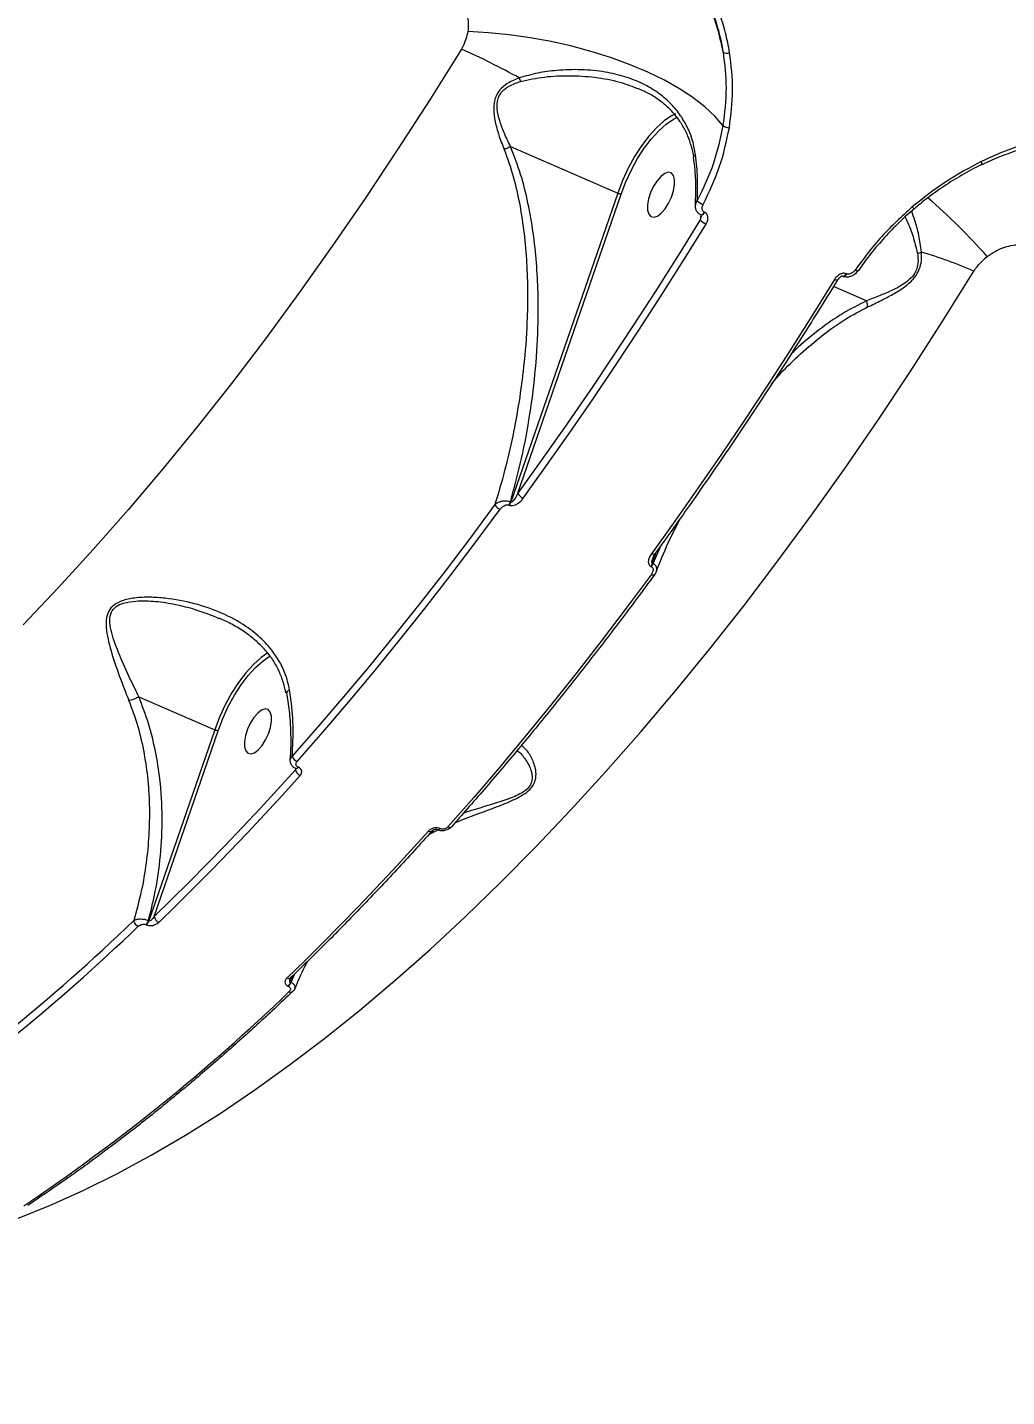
# Model space of a CAD drawing. Header units: millimetres. Extents: x -4781 to 5098, y -4410 to 4664.
# Drawn here: x -806.2 to -623.5, y -1371.6 to -1116.2 of the extents above; entities that cross this region are included whole.
import ezdxf

# ---------------------------------------------------------------- set-up
doc = ezdxf.new("R2010")
doc.units = ezdxf.units.MM
for name, color, linetype in [('DIKOM_ОБЪЕКТ', 7, 'Continuous'), ('DIKOM_РАЗМЕР_ЗОНА', 7, 'Continuous'), ('DIKOM_РАЗМЕР_ОБЪЕКТА', 7, 'Continuous')]:
    doc.layers.add(name, color=color, linetype=linetype)
doc.styles.add('style1', font='arial.ttf', dxfattribs={"width": 0.8})
doc.dimstyles.new('1-50', dxfattribs={"dimtxt": 300, "dimasz": 200, "dimexe": 100, "dimexo": 0, "dimgap": 100, "dimtad": 1, "dimtxsty": 'style1', "dimcen": 200, "dimclrd": 7, "dimclre": 7, "dimclrt": 7, "dimadec": 1, "dimazin": 2, "dimtfac": 1, "dimtmove": 0, "dimatfit": 2, "dimfxl": 0, "dimlwd": 25, "dimlwe": 18, "dimarcsym": 0})

# ---------------------------------------------------------------- blocks, each defined once
blk = doc.blocks.new('*D54')
at = {"layer": 'Defpoints', "color": 0, "transparency": 16777216}
for p in [(2534.93, 1098.4), (-3331.22, 763.4), (2534.93, -3200.56)]:
    blk.add_point(p, dxfattribs=at)
at = {"layer": 'DIKOM_РАЗМЕР_ОБЪЕКТА', "color": 7, "lineweight": 18, "transparency": 16777216}
for p, q in [((2534.93, 1098.4), (2534.93, -3300.56)), ((-3331.22, 763.4), (-3331.22, -3300.56))]:
    blk.add_line(p, q, dxfattribs=at)
at = {"layer": 'DIKOM_РАЗМЕР_ОБЪЕКТА', "color": 7, "lineweight": 25, "transparency": 16777216}
blk.add_line((-3131.22, -3200.56), (2334.93, -3200.56), dxfattribs=at)
at = {"layer": 'DIKOM_РАЗМЕР_ОБЪЕКТА', "color": 7, "transparency": 16777216}
for points in [[(-3131.22, -3167.23), (-3131.22, -3233.9), (-3331.22, -3200.56)], [(2334.93, -3167.23), (2334.93, -3233.9), (2534.93, -3200.56)]]:
    blk.add_solid(points, dxfattribs=at)
at = {"layer": 'DIKOM_РАЗМЕР_ОБЪЕКТА', "color": 7, "transparency": 16777216, "insert": (941.13, -2947.39), "char_height": 300, "attachment_point": 5, "style": 'style1'}
blk.add_mtext('5870', dxfattribs=at)
blk = doc.blocks.new('*D57')
at = {"layer": 'Defpoints', "color": 0, "transparency": 16777216}
for p in [(4034.06, 1180.11), (-4781.22, 856.14), (4034.06, -4310.06)]:
    blk.add_point(p, dxfattribs=at)
at = {"layer": 'DIKOM_РАЗМЕР_ЗОНА', "color": 7, "lineweight": 18, "transparency": 16777216}
for p, q in [((4034.06, 1180.11), (4034.06, -4410.06)), ((-4781.22, 856.14), (-4781.22, -4410.06))]:
    blk.add_line(p, q, dxfattribs=at)
at = {"layer": 'DIKOM_РАЗМЕР_ЗОНА', "color": 7, "lineweight": 25, "transparency": 16777216}
blk.add_line((-4581.22, -4310.06), (3834.06, -4310.06), dxfattribs=at)
at = {"layer": 'DIKOM_РАЗМЕР_ЗОНА', "color": 7, "transparency": 16777216}
for points in [[(-4581.22, -4276.72), (-4581.22, -4343.39), (-4781.22, -4310.06)], [(3834.06, -4276.72), (3834.06, -4343.39), (4034.06, -4310.06)]]:
    blk.add_solid(points, dxfattribs=at)
at = {"layer": 'DIKOM_РАЗМЕР_ЗОНА', "color": 7, "transparency": 16777216, "insert": (-1490.8, -4056.88), "char_height": 300, "attachment_point": 5, "style": 'style1'}
blk.add_mtext('8820', dxfattribs=at)

msp = doc.modelspace()

# ---------------------------------------------------------------- linework, layer by layer
at = {"layer": 'DIKOM_ОБЪЕКТ', "color": 7, "linetype": 'Continuous', "lineweight": 15}
for p, q in [((-716.039, -1138.387), (-696.027, -1147.053)), ((-696.027, -1147.053), (-715.967, -1204.736)), ((-714.682, -1203.068), (-695.382, -1147.237)), ((-680.495, -1151.128), (-680.629, -1152.029)), ((-680.447, -1151.149), (-680.519, -1151.117)), ((-680.447, -1151.149), (-680.408, -1151.16)), ((-679.79, -1150.677), (-679.862, -1150.646)), ((-653.308, -1162.146), (-653.38, -1162.114)), ((-651.19, -1161.563), (-651.195, -1161.57)), ((-649.606, -1167.158), (-655.768, -1164.489)), ((-653.965, -1162.617), (-654.036, -1162.586)), ((-716.357, -1205.255), (-716.257, -1205.299)), ((-715.967, -1204.736), (-716.067, -1204.693)), ((-687.901, -1212.703), (-689.456, -1216.217)), ((-689.557, -1216.174), (-688.775, -1213.91)), ((-689.847, -1216.736), (-689.746, -1216.779)), ((-689.456, -1216.217), (-689.557, -1216.174)), ((-785.406, -1241.04), (-771.244, -1247.174)), ((-771.244, -1247.174), (-783.521, -1282.842)), ((-782.525, -1282.006), (-770.599, -1247.357)), ((-755.626, -1254.186), (-755.653, -1254.174)), ((-756.148, -1254.38), (-756.192, -1254.678)), ((-756.103, -1254.411), (-756.13, -1254.4)), ((-731.264, -1266.705), (-730.554, -1266.328)), ((-730.554, -1266.328), (-729.523, -1265.887)), ((-729.666, -1265.861), (-729.693, -1265.849)), ((-729.189, -1265.636), (-729.216, -1265.624)), ((-784.058, -1283.557), (-783.973, -1283.593)), ((-783.521, -1282.842), (-783.606, -1282.805)), ((-757.563, -1295.031), (-757.478, -1295.068)), ((-757.111, -1294.28), (-756.701, -1293.089)), ((-757.026, -1294.317), (-757.111, -1294.28)), ((-756.274, -1292.674), (-757.026, -1294.317))]:
    msp.add_line(p, q, dxfattribs=at)
at = {"layer": 'DIKOM_ОБЪЕКТ', "color": 7, "linetype": 'Continuous', "lineweight": 15, "flags": 128}
for points in [[(-676.405, -1134.454), (-677.929, -1132.695), (-679.804, -1130.955), (-682.011, -1129.251), (-684.529, -1127.601), (-687.333, -1126.019), (-690.395, -1124.522), (-693.685, -1123.125), (-697.17, -1121.842), (-700.817, -1120.684), (-704.589, -1119.664), (-708.448, -1118.792), (-712.358, -1118.075), (-716.278, -1117.522), (-720.171, -1117.138), (-723.998, -1116.926)], [(-725.219, -1120.223), (-731.117, -1129.677), (-737.102, -1138.962), (-743.166, -1148.07), (-749.306, -1156.991), (-755.516, -1165.719), (-761.788, -1174.244), (-768.119, -1182.559), (-774.501, -1190.656), (-780.928, -1198.528), (-787.396, -1206.167), (-793.898, -1213.566), (-800.427, -1220.718), (-806.978, -1227.616)], [(-685.227, -1132.279), (-685.986, -1132.659), (-687.387, -1133.605), (-688.812, -1134.869), (-690.225, -1136.421), (-691.595, -1138.225), (-692.889, -1140.239), (-694.077, -1142.417), (-695.132, -1144.706), (-696.027, -1147.053)], [(-695.382, -1147.237), (-694.514, -1144.961), (-693.491, -1142.741), (-692.339, -1140.63), (-691.085, -1138.676), (-689.757, -1136.927), (-688.386, -1135.422), (-687.005, -1134.197), (-685.646, -1133.279), (-684.871, -1132.893)], [(-685.613, -1146.618), (-685.422, -1145.485), (-685.435, -1144.505), (-685.651, -1143.76), (-686.053, -1143.307), (-686.608, -1143.185), (-687.271, -1143.403), (-687.989, -1143.944), (-688.703, -1144.763), (-689.355, -1145.795), (-689.893, -1146.955), (-690.273, -1148.151), (-690.464, -1149.284), (-690.451, -1150.263), (-690.235, -1151.009), (-689.833, -1151.461), (-689.278, -1151.583), (-688.614, -1151.366), (-687.897, -1150.825), (-687.183, -1150.005), (-686.53, -1148.974), (-685.993, -1147.813), (-685.613, -1146.618)], [(-680.629, -1152.029), (-684.758, -1158.686), (-684.994, -1159.063)], [(-680.519, -1151.118), (-680.469, -1151.131), (-680.33, -1151.112), (-680.173, -1151.018), (-680.013, -1150.859), (-679.862, -1150.646)], [(-680.408, -1151.16), (-680.397, -1151.162), (-680.258, -1151.143), (-680.101, -1151.049), (-679.941, -1150.89), (-679.79, -1150.677)], [(-713.68, -1203.997), (-709.296, -1197.898), (-704.943, -1191.709), (-700.622, -1185.433), (-696.334, -1179.073), (-692.08, -1172.631), (-687.863, -1166.109), (-683.685, -1159.51), (-679.546, -1152.837)], [(-684.994, -1159.063), (-688.927, -1165.27), (-693.134, -1171.776), (-697.377, -1178.203), (-700.683, -1183.118)], [(-808.05, -1338.35), (-801.903, -1335.879), (-795.687, -1333.085), (-789.408, -1329.972), (-783.072, -1326.543), (-776.685, -1322.8), (-770.253, -1318.747), (-763.781, -1314.388), (-757.277, -1309.727), (-750.745, -1304.769), (-744.192, -1299.517), (-737.624, -1293.977), (-731.047, -1288.154), (-724.468, -1282.053), (-717.892, -1275.68), (-711.325, -1269.042), (-704.774, -1262.143), (-698.245, -1254.991), (-691.743, -1247.592), (-685.276, -1239.953), (-678.848, -1232.082), (-672.466, -1223.984), (-666.135, -1215.669), (-659.863, -1207.144), (-653.654, -1198.416), (-647.514, -1189.495), (-641.449, -1180.387), (-635.464, -1171.102), (-629.566, -1161.649)], [(-654.037, -1162.586), (-653.987, -1162.6), (-653.848, -1162.58), (-653.692, -1162.487), (-653.531, -1162.328), (-653.38, -1162.114)], [(-653.965, -1162.617), (-653.915, -1162.631), (-653.776, -1162.612), (-653.62, -1162.518), (-653.459, -1162.359), (-653.308, -1162.146)], [(-651.195, -1161.57), (-651.223, -1161.592), (-651.285, -1161.603), (-651.373, -1161.593), (-651.483, -1161.562), (-651.611, -1161.512), (-651.754, -1161.443)], [(-655.612, -1163.202), (-659.751, -1169.875), (-663.929, -1176.474), (-668.146, -1182.996), (-672.4, -1189.438), (-676.688, -1195.798), (-681.009, -1202.074), (-685.363, -1208.263), (-689.746, -1214.362)], [(-655.017, -1163.275), (-655.04, -1163.299), (-655.104, -1163.323), (-655.197, -1163.325), (-655.316, -1163.304), (-655.456, -1163.263), (-655.612, -1163.202)], [(-700.683, -1183.118), (-701.655, -1184.548), (-705.966, -1190.809), (-710.309, -1196.983), (-714.682, -1203.068)], [(-718.95, -1205.169), (-723.594, -1211.422), (-728.266, -1217.571), (-732.964, -1223.612), (-737.687, -1229.543), (-742.432, -1235.362), (-747.197, -1241.065), (-751.981, -1246.651), (-756.781, -1252.118)], [(-755.883, -1253.115), (-751.072, -1247.636), (-746.278, -1242.038), (-741.502, -1236.322), (-736.746, -1230.49), (-732.013, -1224.546), (-727.304, -1218.491), (-722.622, -1212.329), (-717.968, -1206.062)], [(-689.113, -1214.378), (-689.138, -1214.405), (-689.214, -1214.448), (-689.317, -1214.464), (-689.443, -1214.456), (-689.588, -1214.421), (-689.746, -1214.362)], [(-689.809, -1218.257), (-694.463, -1224.524), (-699.145, -1230.686), (-703.854, -1236.741), (-708.587, -1242.685), (-713.343, -1248.517), (-718.119, -1254.233), (-722.913, -1259.831), (-727.724, -1265.31)], [(-689.174, -1218.27), (-689.214, -1218.309), (-689.293, -1218.345), (-689.396, -1218.359), (-689.519, -1218.348), (-689.658, -1218.313), (-689.809, -1218.257)], [(-761.301, -1232.836), (-762.604, -1233.725), (-764.028, -1234.989), (-765.442, -1236.542), (-766.812, -1238.346), (-768.106, -1240.36), (-769.294, -1242.537), (-770.348, -1244.827), (-771.244, -1247.174)], [(-770.599, -1247.357), (-769.73, -1245.081), (-768.708, -1242.861), (-767.556, -1240.75), (-766.301, -1238.797), (-764.973, -1237.047), (-763.602, -1235.542), (-762.221, -1234.317), (-760.874, -1233.406)], [(-760.829, -1246.738), (-760.638, -1245.605), (-760.651, -1244.626), (-760.868, -1243.88), (-761.27, -1243.428), (-761.825, -1243.305), (-762.488, -1243.523), (-763.206, -1244.064), (-763.92, -1244.883), (-764.572, -1245.915), (-765.11, -1247.076), (-765.49, -1248.271), (-765.681, -1249.404), (-765.668, -1250.384), (-765.451, -1251.129), (-765.049, -1251.582), (-764.494, -1251.704), (-763.831, -1251.486), (-763.113, -1250.945), (-762.399, -1250.126), (-761.747, -1249.094), (-761.209, -1247.934), (-760.829, -1246.738)], [(-756.192, -1254.678), (-759.468, -1258.3), (-762.75, -1261.864), (-766.037, -1265.371), (-769.328, -1268.818), (-772.623, -1272.206), (-775.921, -1275.534), (-779.222, -1278.801), (-782.525, -1282.006)], [(-781.685, -1283.124), (-778.374, -1279.911), (-775.066, -1276.636), (-771.759, -1273.3), (-768.456, -1269.904), (-765.157, -1266.449), (-761.862, -1262.934), (-758.573, -1259.361), (-755.289, -1255.73)], [(-731.355, -1266.095), (-734.639, -1269.726), (-737.929, -1273.299), (-741.223, -1276.814), (-744.523, -1280.27), (-747.826, -1283.666), (-751.132, -1287.001), (-754.44, -1290.276), (-757.751, -1293.489)], [(-757.062, -1293.439), (-757.071, -1293.448), (-757.073, -1293.45)]]:
    msp.add_lwpolyline(points, dxfattribs=at)
at = {"layer": 'DIKOM_ОБЪЕКТ', "color": 7, "linetype": 'Continuous', "lineweight": 15}
for centre, radius, start, end in [((-774.784, -1233.832), 123.95, 60.84904, 66.4294), ((-675.647, -1119.549), 1.403, 239.04366, 290.92525), ((-703.759, -1121.69), 11.336, 200.0763, 203.66584), ((-675.257, -1133.048), 1.815, 230.74773, 271.85712), ((-628.942, -1141.664), 0.88, 357.42726, 32.61248), ((-695.111, -1145.053), 2.2, 245.38876, 262.92189), ((-679.304, -1146.772), 2.526, 221.87772, 251.90606), ((-725.458, -1247.051), 132.089, 41.86676, 48.6292), ((-678.582, -1150.414), 2.607, 218.26812, 248.30952), ((-639.933, -1148.811), 1.407, 216.37034, 237.11955), ((-640.491, -1155.463), 2.863, 277.55782, 293.50605), ((-661.551, -1234.301), 79.381, 66.23878, 73.75869), ((-712.983, -1202.241), 1.889, 205.96299, 248.37183), ((-717.236, -1204.271), 1.935, 207.65919, 247.77128), ((-718.109, -1203.996), 2.158, 324.30175, 341.15792), ((-718.034, -1204.026), 2.186, 324.40059, 341.03988), ((-691.606, -1215.473), 2.166, 324.33263, 341.12704), ((-691.499, -1215.52), 2.158, 324.30175, 341.15792), ((-770.327, -1245.173), 2.201, 245.39065, 262.91445), ((-755.271, -1251.66), 1.578, 196.85439, 247.18358), ((-756.057, -1253.936), 0.47, 261.31495, 329.50693), ((-756.028, -1253.95), 0.467, 260.37211, 329.56355), ((-754.71, -1254.32), 1.524, 193.56988, 247.68613), ((-731.041, -1265.618), 0.571, 236.63845, 308.11043), ((-729.619, -1265.386), 0.468, 260.35118, 329.49754), ((-729.595, -1265.394), 0.473, 261.8301, 329.25312), ((-727.41, -1264.827), 0.576, 236.94272, 307.64832), ((-781.139, -1281.839), 1.396, 186.86923, 246.98781), ((-1037.036, -1022.624), 361.287, 303.85921, 313.93732), ((-1036.779, -1023.088), 362.12, 303.85975, 313.93694), ((-784.951, -1282.552), 1.417, 189.54951, 246.52658), ((-785.462, -1282.201), 1.952, 315.98794, 341.95632), ((-785.368, -1282.242), 1.943, 315.92513, 342.00035), ((-757.443, -1292.942), 0.628, 240.58245, 306.09734), ((-758.967, -1293.675), 1.952, 315.98794, 341.95632), ((-758.876, -1293.715), 1.946, 315.95526, 342.00235), ((-1008.591, -1035.317), 362.076, 303.85907, 313.93749), ((-757.047, -1295.52), 0.611, 239.53314, 307.14196)]:
    msp.add_arc(centre, radius, start, end, dxfattribs=at)
for points, knots in [([(-675.146, -1120.859), (-675.383, -1119.616), (-675.858, -1117.131), (-676.992, -1113.533), (-678.444, -1110.036), (-680.219, -1106.658), (-681.676, -1104.556), (-682.405, -1103.504)], [0, 0, 0, 0, 0.1978469, 0.3955044, 0.5931747, 0.7965946, 1, 1, 1, 1]), ([(-676.368, -1120.752), (-676.713, -1119.132), (-677.407, -1115.873), (-679.1, -1111.396), (-681.155, -1107.254), (-682.835, -1104.821), (-683.679, -1103.598)], [0, 0, 0, 0, 0.2598633, 0.522849, 0.7602207, 1, 1, 1, 1]), ([(-683.494, -1103.77), (-682.15, -1105.804), (-680.115, -1108.887), (-678.222, -1113.486), (-677.074, -1117.068), (-676.601, -1119.535), (-676.368, -1120.752)], [0, 0, 0, 0, 0.3951722, 0.5986627, 0.8021592, 1, 1, 1, 1]), ([(-728.796, -1108.845), (-727.926, -1109.324), (-726.201, -1110.273), (-724.527, -1112.595), (-723.839, -1114.92), (-723.956, -1116.398), (-723.998, -1116.926)], [0, 0, 0, 0, 0.2885692, 0.5716293, 0.847037, 1, 1, 1, 1]), ([(-723.998, -1116.926), (-724.223, -1117.859), (-724.472, -1118.89), (-725.051, -1119.943), (-725.162, -1120.128), (-725.219, -1120.223)], [0, 0, 0, 0, 0.8218296, 0.9078598, 1, 1, 1, 1]), ([(-676.368, -1120.752), (-676.095, -1122.985), (-675.541, -1127.505), (-676.115, -1132.119), (-676.405, -1134.454)], [0, 0, 0, 0, 0.49416533, 1, 1, 1, 1]), ([(-675.198, -1134.862), (-674.904, -1132.532), (-674.308, -1127.817), (-674.864, -1123.196), (-675.146, -1120.859)], [0, 0, 0, 0, 0.4941776, 1, 1, 1, 1]), ([(-714.406, -1125.582), (-715.175, -1125.894), (-716.512, -1126.438), (-718.1, -1127.762), (-719.026, -1129.43), (-719.263, -1131.498), (-718.945, -1133.776), (-718.249, -1136.296), (-717.588, -1138.007), (-717.232, -1138.928)], [0, 0, 0, 0, 0.1507916, 0.2625512, 0.3758484, 0.5043732, 0.6581121, 0.8160009, 1, 1, 1, 1]), ([(-716.039, -1138.387), (-716.455, -1137.519), (-717.216, -1135.932), (-718.108, -1133.586), (-718.579, -1131.482), (-718.508, -1129.674), (-718.003, -1128.619), (-717.328, -1127.78), (-716.155, -1126.895), (-714.883, -1126.482), (-714.142, -1126.241)], [0, 0, 0, 0, 0.1920621, 0.3511598, 0.5094685, 0.6344412, 0.7186339, 0.742077, 0.8495926, 1, 1, 1, 1]), ([(-681.497, -1139.948), (-681.662, -1139.04), (-681.998, -1137.2), (-683.029, -1134.649), (-684.439, -1132.289), (-686.292, -1130.126), (-688.583, -1128.217), (-691.399, -1126.563), (-694.675, -1125.276), (-698.53, -1124.374), (-702.828, -1123.958), (-707.065, -1124.096), (-710.975, -1124.597), (-713.257, -1125.252), (-714.406, -1125.582)], [0, 0, 0, 0, 0.0668869, 0.1355786, 0.2055387, 0.2771135, 0.3560576, 0.4367297, 0.5280165, 0.6212595, 0.7279993, 0.8371, 0.9179816, 1, 1, 1, 1]), ([(-714.142, -1126.241), (-712.662, -1125.92), (-709.667, -1125.272), (-704.992, -1125.083), (-700.256, -1125.368), (-695.852, -1126.174), (-693.238, -1127.183), (-692.072, -1127.633)], [0, 0, 0, 0, 0.1963135, 0.3971614, 0.6090752, 0.8257072, 1, 1, 1, 1]), ([(-681.856, -1140.391), (-681.857, -1140.379), (-681.912, -1139.665), (-682.258, -1138.317), (-682.91, -1136.36), (-683.845, -1134.505), (-685.039, -1132.771), (-686.499, -1131.175), (-688.217, -1129.742), (-690.078, -1128.537), (-691.437, -1127.923), (-692.072, -1127.636)], [0, 0, 0, 0, 0.0019579, 0.1156792, 0.2320136, 0.3535501, 0.478314, 0.6070047, 0.7411422, 0.8790112, 1, 1, 1, 1]), ([(-676.405, -1134.454), (-676.902, -1136.825), (-677.907, -1141.627), (-680.083, -1146.162), (-681.185, -1148.458)], [0, 0, 0, 0, 0.4937306, 1, 1, 1, 1]), ([(-680.089, -1149.173), (-678.988, -1146.886), (-676.759, -1142.254), (-675.722, -1137.346), (-675.198, -1134.862)], [0, 0, 0, 0, 0.4938009, 1, 1, 1, 1]), ([(-608.207, -1135.638), (-609.547, -1135.771), (-612.229, -1136.038), (-616.249, -1136.844), (-620.271, -1137.954), (-624.278, -1139.374), (-626.893, -1140.584), (-628.201, -1141.19)], [0, 0, 0, 0, 0.1976801, 0.3953844, 0.5930891, 0.7965467, 1, 1, 1, 1]), ([(-608.637, -1136.4), (-608.811, -1136.409), (-610.243, -1136.486), (-612.957, -1136.908), (-616.756, -1137.677), (-620.545, -1138.747), (-624.273, -1140.109), (-626.774, -1141.133), (-627.992, -1141.768), (-628.024, -1141.784)], [0, 0, 0, 0, 0.0267009, 0.2187439, 0.41205, 0.6061856, 0.8006319, 0.9946998, 1, 1, 1, 1]), ([(-717.232, -1138.928), (-716.635, -1140.599), (-715.432, -1143.959), (-714.269, -1149.248), (-713.456, -1154.62), (-712.837, -1161.904), (-712.804, -1170.22), (-713.461, -1178.871), (-714.404, -1185.968), (-715.59, -1192.43), (-717.068, -1198.851), (-718.323, -1203.063), (-718.95, -1205.169)], [0, 0, 0, 0, 0.0803009, 0.1615705, 0.2421434, 0.3227374, 0.4866049, 0.6103987, 0.7072074, 0.8040245, 0.9020159, 1, 1, 1, 1]), ([(-716.047, -1138.387), (-716.234, -1138.484), (-716.574, -1138.662), (-716.992, -1138.837), (-717.195, -1138.914), (-717.232, -1138.928)], [0, 0, 0, 0, 0.4994302, 0.9073421, 1, 1, 1, 1]), ([(-716.067, -1204.693), (-715.338, -1201.996), (-713.88, -1196.604), (-712.336, -1188.264), (-711.276, -1179.776), (-710.744, -1170.334), (-710.955, -1161.862), (-711.751, -1154.451), (-712.721, -1148.941), (-714.058, -1143.525), (-715.382, -1140.105), (-716.047, -1138.387)], [0, 0, 0, 0, 0.1245771, 0.2491576, 0.3764196, 0.5036657, 0.6677197, 0.7510897, 0.8344293, 0.9167865, 1, 1, 1, 1]), ([(-716.047, -1138.387), (-716.046, -1138.386), (-716.044, -1138.385), (-716.042, -1138.386), (-716.04, -1138.386), (-716.039, -1138.387)], [0, 0, 0, 0, 0.2954886, 0.6838149, 1, 1, 1, 1]), ([(-681.551, -1149.294), (-681.504, -1148.277), (-681.404, -1146.137), (-681.525, -1143.151), (-681.779, -1141.183), (-681.882, -1140.386)], [0, 0, 0, 0, 0.3499355, 0.736577, 1, 1, 1, 1]), ([(-681.828, -1140.388), (-681.838, -1140.365), (-681.879, -1140.273), (-681.749, -1140.125), (-681.587, -1140.002), (-681.511, -1139.956), (-681.497, -1139.948)], [0, 0, 0, 0, 0.1742277, 0.6881685, 0.9427328, 1, 1, 1, 1]), ([(-681.185, -1148.458), (-681.138, -1147.068), (-681.044, -1144.273), (-681.345, -1141.395), (-681.497, -1139.948)], [0, 0, 0, 0, 0.4973252, 1, 1, 1, 1]), ([(-628.201, -1141.19), (-630.448, -1142.38), (-634.996, -1144.787), (-639.027, -1148.013), (-641.065, -1149.645)], [0, 0, 0, 0, 0.4941733, 1, 1, 1, 1]), ([(-628.044, -1141.74), (-628.573, -1141.99), (-630.29, -1142.801), (-633.089, -1144.43), (-636.403, -1146.614), (-638.936, -1148.49), (-640.304, -1149.686), (-640.678, -1150.014)], [0, 0, 0, 0, 0.116406, 0.3781788, 0.6399513, 0.9014795, 1, 1, 1, 1]), ([(-680.51, -1151.099), (-680.672, -1151.019), (-681.014, -1150.851), (-681.35, -1150.376), (-681.542, -1149.843), (-681.53, -1149.478), (-681.524, -1149.304)], [0, 0, 0, 0, 0.2390814, 0.503625, 0.7634426, 1, 1, 1, 1]), ([(-681.185, -1148.458), (-681.314, -1148.641), (-681.506, -1148.914), (-681.504, -1149.201), (-681.503, -1149.296)], [0, 0, 0, 0, 0.6701802, 1, 1, 1, 1]), ([(-679.862, -1150.646), (-679.912, -1150.619), (-680.041, -1150.55), (-680.197, -1150.352), (-680.297, -1150.029), (-680.279, -1149.61), (-680.152, -1149.319), (-680.089, -1149.173)], [0, 0, 0, 0, 0.1034546, 0.262468, 0.461173, 0.7282422, 1, 1, 1, 1]), ([(-680.475, -1151.377), (-680.485, -1151.458), (-680.514, -1151.682), (-680.584, -1151.894), (-680.629, -1152.029)], [0, 0, 0, 0, 0.3654911, 1, 1, 1, 1]), ([(-680.472, -1151.377), (-680.464, -1151.325), (-680.447, -1151.217), (-680.475, -1151.127), (-680.474, -1151.13), (-680.473, -1151.131)], [0, 0, 0, 0, 0.3611332, 0.7492189, 1, 1, 1, 1]), ([(-680.448, -1151.149), (-680.448, -1151.149), (-680.448, -1151.149), (-680.456, -1151.147), (-680.457, -1151.147)], [0, 0, 0, 0, 0.7857325, 1, 1, 1, 1]), ([(-679.546, -1152.837), (-679.453, -1152.662), (-679.253, -1152.283), (-679.163, -1151.701), (-679.256, -1151.213), (-679.467, -1150.864), (-679.682, -1150.739), (-679.79, -1150.677)], [0, 0, 0, 0, 0.2267406, 0.4919429, 0.6959157, 0.8477287, 1, 1, 1, 1]), ([(-641.065, -1149.645), (-643.033, -1151.436), (-647.018, -1155.064), (-650.162, -1159.299), (-651.754, -1161.443)], [0, 0, 0, 0, 0.4937561, 1, 1, 1, 1]), ([(-640.682, -1150.009), (-640.903, -1150.189), (-642.139, -1151.194), (-644.229, -1153.211), (-646.919, -1156.054), (-649.25, -1158.85), (-650.579, -1160.74), (-651.167, -1161.577)], [0, 0, 0, 0, 0.0537472, 0.3013122, 0.5503576, 0.8008133, 1, 1, 1, 1]), ([(-642.413, -1151.553), (-642.24, -1151.896), (-641.733, -1152.901), (-640.876, -1155.126), (-640.37, -1157.236), (-640.115, -1158.3)], [0, 0, 0, 0, 0.2039811, 0.598314, 1, 1, 1, 1]), ([(-639.349, -1158.088), (-639.497, -1156.988), (-639.792, -1154.788), (-640.531, -1152.23), (-640.989, -1150.995), (-641.198, -1150.433)], [0, 0, 0, 0, 0.3525283, 0.7056858, 1, 1, 1, 1]), ([(-627.092, -1158.894), (-626.609, -1158.557), (-625.256, -1157.614), (-622.633, -1156.723), (-619.438, -1156.51), (-617.522, -1157.137), (-616.554, -1157.454)], [0, 0, 0, 0, 0.1529623, 0.4283764, 0.7114288, 1, 1, 1, 1]), ([(-640.115, -1158.3), (-640.037, -1158.897), (-639.905, -1159.919), (-640.258, -1161.454), (-640.837, -1162.378), (-641.631, -1163.268), (-642.924, -1164.248), (-644.912, -1165.285), (-647.218, -1166.247), (-648.762, -1166.836), (-649.606, -1167.158)], [0, 0, 0, 0, 0.1504008, 0.2579102, 0.3420888, 0.3655521, 0.4905009, 0.648809, 0.8079316, 1, 1, 1, 1]), ([(-649.398, -1168.306), (-648.553, -1167.905), (-646.998, -1167.168), (-644.665, -1165.961), (-642.616, -1164.712), (-640.911, -1163.26), (-639.83, -1161.659), (-639.306, -1159.874), (-639.334, -1158.739), (-639.349, -1158.088)], [0, 0, 0, 0, 0.1840005, 0.3384197, 0.4956208, 0.624181, 0.7374711, 0.8492209, 1, 1, 1, 1]), ([(-629.566, -1161.649), (-629.536, -1161.6), (-629.207, -1161.071), (-628.464, -1160.076), (-627.555, -1159.293), (-627.092, -1158.894)], [0, 0, 0, 0, 0.04681964, 0.51425188, 1, 1, 1, 1]), ([(-653.38, -1162.114), (-653.503, -1162.077), (-653.748, -1162.003), (-654.207, -1162.06), (-654.734, -1162.281), (-655.245, -1162.681), (-655.496, -1163.037), (-655.612, -1163.202)], [0, 0, 0, 0, 0.1522639, 0.3040513, 0.5080613, 0.7732751, 1, 1, 1, 1]), ([(-651.206, -1161.562), (-651.254, -1161.637), (-651.472, -1161.972), (-652.001, -1162.405), (-652.736, -1162.726), (-653.412, -1162.8), (-653.791, -1162.666), (-653.959, -1162.606)], [0, 0, 0, 0, 0.0844701, 0.379023, 0.6202922, 0.8315937, 1, 1, 1, 1]), ([(-651.754, -1161.443), (-651.858, -1161.573), (-652.065, -1161.829), (-652.459, -1162.085), (-652.829, -1162.205), (-653.111, -1162.213), (-653.252, -1162.165), (-653.308, -1162.146)], [0, 0, 0, 0, 0.2716721, 0.538792, 0.7375993, 0.8966426, 1, 1, 1, 1]), ([(-655.017, -1163.275), (-656.035, -1164.925), (-658.985, -1169.708), (-663.929, -1177.515), (-669.87, -1186.641), (-675.884, -1195.606), (-681.857, -1204.249), (-686.28, -1210.471), (-688.672, -1213.769), (-689.113, -1214.378)], [0, 0, 0, 0, 0.0925196, 0.2683148, 0.4441206, 0.6199274, 0.7957368, 0.9623063, 1, 1, 1, 1]), ([(-654.037, -1162.586), (-654.037, -1162.586), (-654.033, -1162.588), (-654.039, -1162.585), (-654.067, -1162.581), (-654.128, -1162.585), (-654.216, -1162.602), (-654.351, -1162.65), (-654.553, -1162.764), (-654.806, -1162.972), (-654.939, -1163.169), (-655.012, -1163.278)], [0, 0, 0, 0, 0.0068632, 0.0673425, 0.1223954, 0.1751109, 0.2325109, 0.3277643, 0.4725635, 0.7080493, 1, 1, 1, 1]), ([(-649.6, -1167.163), (-651.109, -1167.923), (-654.146, -1169.452), (-658.359, -1172.447), (-661.553, -1175.021), (-663.254, -1176.681), (-663.71, -1177.126)], [0, 0, 0, 0, 0.2964806, 0.5965611, 0.8918552, 1, 1, 1, 1]), ([(-649.606, -1167.158), (-649.605, -1167.158), (-649.603, -1167.159), (-649.601, -1167.161), (-649.6, -1167.162), (-649.6, -1167.163)], [0, 0, 0, 0, 0.4098289, 0.7537342, 1, 1, 1, 1]), ([(-649.398, -1168.306), (-649.397, -1168.276), (-649.392, -1168.115), (-649.425, -1167.744), (-649.538, -1167.37), (-649.6, -1167.163)], [0, 0, 0, 0, 0.0924292, 0.4977335, 1, 1, 1, 1]), ([(-667.361, -1182.743), (-666.796, -1182.066), (-665.097, -1180.03), (-661.918, -1177.031), (-657.912, -1173.591), (-653.755, -1170.592), (-650.794, -1169.038), (-649.398, -1168.306)], [0, 0, 0, 0, 0.1113092, 0.3350124, 0.5586392, 0.7919003, 1, 1, 1, 1]), ([(-714.682, -1203.068), (-714.847, -1203.395), (-715.085, -1203.865), (-715.457, -1204.384), (-715.678, -1204.624), (-715.832, -1204.729), (-715.917, -1204.748), (-715.95, -1204.743), (-715.964, -1204.737), (-715.967, -1204.736)], [0, 0, 0, 0, 0.502943, 0.7219676, 0.8721999, 0.9515429, 0.9758528, 0.9962769, 1, 1, 1, 1]), ([(-716.067, -1204.693), (-716.176, -1204.656), (-716.412, -1204.575), (-716.868, -1204.515), (-717.416, -1204.53), (-718.078, -1204.671), (-718.603, -1204.903), (-718.869, -1205.107), (-718.95, -1205.169)], [0, 0, 0, 0, 0.113281, 0.2470804, 0.4203782, 0.6073668, 0.8801026, 1, 1, 1, 1]), ([(-717.968, -1206.062), (-717.791, -1205.856), (-717.537, -1205.56), (-717.081, -1205.301), (-716.781, -1205.208), (-716.533, -1205.197), (-716.412, -1205.237), (-716.357, -1205.255)], [0, 0, 0, 0, 0.4371534, 0.6288563, 0.7908838, 0.9060916, 1, 1, 1, 1]), ([(-716.257, -1205.299), (-716.17, -1205.327), (-715.978, -1205.389), (-715.583, -1205.368), (-715.092, -1205.215), (-714.419, -1204.821), (-713.957, -1204.37), (-713.71, -1204.038), (-713.68, -1203.997)], [0, 0, 0, 0, 0.0927804, 0.2061637, 0.3692659, 0.5723443, 0.9470582, 1, 1, 1, 1]), ([(-684.395, -1207.778), (-684.835, -1208.631), (-686.179, -1211.237), (-687.652, -1214.498), (-688.591, -1216.945), (-688.816, -1217.531)], [0, 0, 0, 0, 0.27001276, 0.82538411, 1, 1, 1, 1]), ([(-689.746, -1214.362), (-689.903, -1214.612), (-690.206, -1215.09), (-690.366, -1215.77), (-690.3, -1216.26), (-690.126, -1216.572), (-689.94, -1216.681), (-689.847, -1216.736)], [0, 0, 0, 0, 0.3089244, 0.5923394, 0.7696795, 0.8844675, 1, 1, 1, 1]), ([(-689.557, -1216.174), (-689.57, -1216.166), (-689.599, -1216.148), (-689.633, -1216.084), (-689.664, -1215.913), (-689.616, -1215.504), (-689.469, -1215.158), (-689.371, -1214.926)], [0, 0, 0, 0, 0.03766721, 0.08399597, 0.16826501, 0.44112683, 1, 1, 1, 1]), ([(-689.094, -1214.386), (-689.142, -1214.441), (-689.314, -1214.638), (-689.384, -1214.845), (-689.433, -1214.994)], [0, 0, 0, 0, 0.2764015, 1, 1, 1, 1]), ([(-689.174, -1218.27), (-690.263, -1219.746), (-693.421, -1224.026), (-698.688, -1230.97), (-704.987, -1239.033), (-711.33, -1246.895), (-717.711, -1254.552), (-722.96, -1260.654), (-726.082, -1264.181), (-727.058, -1265.283)], [0, 0, 0, 0, 0.0879751, 0.25515, 0.422336, 0.5895253, 0.7567213, 0.9239242, 1, 1, 1, 1]), ([(-689.746, -1216.779), (-689.686, -1216.815), (-689.566, -1216.885), (-689.455, -1217.082), (-689.416, -1217.387), (-689.52, -1217.808), (-689.709, -1218.102), (-689.809, -1218.257)], [0, 0, 0, 0, 0.1190811, 0.2373899, 0.4122852, 0.6909437, 1, 1, 1, 1]), ([(-688.78, -1217.543), (-688.738, -1217.376), (-688.666, -1217.084), (-688.841, -1216.699), (-689.099, -1216.414), (-689.335, -1216.284), (-689.456, -1216.217)], [0, 0, 0, 0, 0.348341, 0.6068192, 0.7979396, 1, 1, 1, 1]), ([(-688.782, -1217.564), (-688.873, -1217.791), (-688.975, -1218.043), (-689.164, -1218.245), (-689.183, -1218.265)], [0, 0, 0, 0, 0.8999835, 1, 1, 1, 1]), ([(-757.281, -1239.769), (-757.411, -1239.141), (-757.727, -1237.621), (-758.631, -1235.342), (-760.166, -1232.737), (-762.404, -1230.174), (-765.696, -1227.556), (-769.923, -1225.284), (-775.028, -1223.536), (-779.589, -1222.681), (-783.352, -1222.418), (-786.089, -1222.531), (-788.398, -1222.989), (-790.116, -1223.845), (-791.175, -1225.094), (-791.584, -1226.772), (-791.482, -1228.706), (-790.909, -1231.563), (-789.711, -1235.334), (-788.336, -1239.035), (-787.464, -1241.219), (-787.241, -1241.778)], [0, 0, 0, 0, 0.0311464, 0.0753858, 0.1207375, 0.1821157, 0.2453898, 0.3302621, 0.4176116, 0.5065791, 0.5523828, 0.5981023, 0.6384008, 0.6670948, 0.6962073, 0.7286727, 0.7668141, 0.8059877, 0.8877691, 0.9712527, 1, 1, 1, 1]), ([(-785.406, -1241.04), (-785.665, -1240.506), (-786.663, -1238.443), (-788.324, -1234.935), (-789.778, -1231.363), (-790.633, -1228.646), (-790.902, -1226.843), (-790.676, -1225.342), (-790.072, -1224.548), (-789.319, -1223.96), (-788.072, -1223.412), (-785.537, -1223.079), (-782.254, -1223.159), (-778.558, -1223.754), (-774.559, -1224.752), (-771.93, -1225.808), (-770.444, -1226.404)], [0, 0, 0, 0, 0.0446834, 0.172274, 0.2997604, 0.3578411, 0.4156325, 0.4620723, 0.496082, 0.5027915, 0.5435044, 0.6028175, 0.6947894, 0.7873776, 0.879834, 1, 1, 1, 1]), ([(-757.965, -1240.321), (-757.997, -1240.114), (-758.144, -1239.164), (-758.67, -1237.547), (-759.553, -1235.501), (-760.723, -1233.595), (-762.145, -1231.886), (-763.878, -1230.275), (-765.9, -1228.755), (-768.119, -1227.404), (-769.699, -1226.691), (-770.436, -1226.359)], [0, 0, 0, 0, 0.0312206, 0.143179, 0.2584692, 0.3754352, 0.4915617, 0.6067262, 0.7401372, 0.8788588, 1, 1, 1, 1]), ([(-785.409, -1241.04), (-785.599, -1241.138), (-785.98, -1241.333), (-786.564, -1241.567), (-786.982, -1241.708), (-787.18, -1241.762), (-787.241, -1241.778)], [0, 0, 0, 0, 0.3252821, 0.6505295, 0.8925781, 1, 1, 1, 1]), ([(-785.409, -1241.04), (-785.409, -1241.04), (-785.408, -1241.04), (-785.407, -1241.041), (-785.406, -1241.041), (-785.406, -1241.04)], [0, 0, 0, 0, 0.2888142, 0.6972591, 1, 1, 1, 1]), ([(-783.606, -1282.805), (-783.179, -1281.11), (-782.173, -1277.122), (-781.26, -1270.653), (-780.931, -1263.505), (-781.314, -1257), (-782.239, -1251.171), (-783.498, -1246.005), (-784.772, -1242.695), (-785.409, -1241.04)], [0, 0, 0, 0, 0.1234096, 0.2903377, 0.4577827, 0.6246171, 0.7465476, 0.8732938, 1, 1, 1, 1]), ([(-757.167, -1252.759), (-757.154, -1252.644), (-757.008, -1251.417), (-756.969, -1248.981), (-757.089, -1245.474), (-757.377, -1242.559), (-757.708, -1240.821), (-757.811, -1240.279)], [0, 0, 0, 0, 0.0291566, 0.3103042, 0.5916613, 0.8726583, 1, 1, 1, 1]), ([(-757.281, -1239.769), (-757.3, -1239.779), (-757.453, -1239.858), (-757.677, -1240.015), (-757.815, -1240.187), (-757.769, -1240.264), (-757.758, -1240.281)], [0, 0, 0, 0, 0.0559853, 0.4517219, 0.8775725, 1, 1, 1, 1]), ([(-756.781, -1252.118), (-756.68, -1250.236), (-756.482, -1246.545), (-756.872, -1242.36), (-757.225, -1240.125), (-757.281, -1239.769)], [0, 0, 0, 0, 0.4665235, 0.9150065, 1, 1, 1, 1]), ([(-787.241, -1241.778), (-786.66, -1243.371), (-785.492, -1246.575), (-784.371, -1251.572), (-783.661, -1256.634), (-783.376, -1261.711), (-783.482, -1266.881), (-783.99, -1272.079), (-784.89, -1277.43), (-785.849, -1280.952), (-786.349, -1282.787)], [0, 0, 0, 0, 0.1236895, 0.2489012, 0.3689523, 0.4907427, 0.6125465, 0.7380536, 0.863572, 1, 1, 1, 1]), ([(-726.416, -1264.556), (-726.024, -1264.386), (-723.82, -1263.43), (-720.345, -1262.233), (-716.801, -1260.876), (-714.744, -1259.933), (-713.298, -1259.096), (-712.146, -1258.087), (-711.377, -1256.806), (-711.254, -1255.79), (-711.346, -1254.327), (-711.907, -1252.723), (-712.907, -1251.004), (-713.689, -1250.359), (-714.022, -1250.084)], [0, 0, 0, 0, 0.0404802, 0.2272935, 0.3263743, 0.3765802, 0.4283715, 0.4782959, 0.5281699, 0.6059324, 0.6267035, 0.7605228, 0.8978325, 1, 1, 1, 1]), ([(-714.83, -1251.054), (-714.724, -1251.131), (-714.092, -1251.586), (-713.038, -1252.951), (-712.262, -1254.464), (-711.97, -1255.854), (-711.955, -1256.783), (-712.584, -1257.964), (-713.621, -1258.831), (-714.896, -1259.502), (-715.887, -1259.9), (-717.445, -1260.473), (-720.363, -1261.368), (-723.077, -1262.199), (-724.8, -1262.726)], [0, 0, 0, 0, 0.0324916, 0.1924497, 0.3518045, 0.3756227, 0.4627556, 0.5166692, 0.570367, 0.6218413, 0.6736499, 0.6846529, 0.7998394, 1, 1, 1, 1]), ([(-756.123, -1254.39), (-756.164, -1254.376), (-756.413, -1254.291), (-756.78, -1253.979), (-757.097, -1253.445), (-757.209, -1252.999), (-757.152, -1252.779), (-757.148, -1252.763)], [0, 0, 0, 0, 0.0613575, 0.3718826, 0.6660192, 0.9756482, 1, 1, 1, 1]), ([(-756.781, -1252.118), (-756.886, -1252.22), (-757.09, -1252.42), (-757.123, -1252.651), (-757.139, -1252.764)], [0, 0, 0, 0, 0.513726, 1, 1, 1, 1]), ([(-755.653, -1254.174), (-755.736, -1254.129), (-755.903, -1254.037), (-756.05, -1253.826), (-756.1, -1253.583), (-756.047, -1253.332), (-755.935, -1253.184), (-755.883, -1253.115)], [0, 0, 0, 0, 0.1951467, 0.390066, 0.5932312, 0.8111975, 1, 1, 1, 1]), ([(-755.289, -1255.73), (-755.213, -1255.63), (-755.05, -1255.415), (-754.97, -1255.053), (-755.041, -1254.699), (-755.256, -1254.389), (-755.502, -1254.254), (-755.626, -1254.186)], [0, 0, 0, 0, 0.1890422, 0.4044577, 0.6067739, 0.8033539, 1, 1, 1, 1]), ([(-756.093, -1254.393), (-756.098, -1254.423), (-756.114, -1254.521), (-756.16, -1254.613), (-756.192, -1254.678)], [0, 0, 0, 0, 0.2985872, 1, 1, 1, 1]), ([(-756.041, -1254.447), (-756.041, -1254.447), (-756.037, -1254.457), (-756.049, -1254.435), (-756.094, -1254.417), (-756.107, -1254.412)], [0, 0, 0, 0, 0.02451, 0.7136758, 1, 1, 1, 1]), ([(-730.688, -1266.068), (-731.819, -1267.323), (-735.101, -1270.963), (-740.551, -1276.821), (-747.04, -1283.556), (-752.55, -1289.076), (-755.896, -1292.312), (-757.073, -1293.45)], [0, 0, 0, 0, 0.1293219, 0.3750977, 0.620886, 0.8666866, 1, 1, 1, 1]), ([(-729.216, -1265.624), (-729.28, -1265.599), (-729.49, -1265.519), (-729.919, -1265.467), (-730.467, -1265.545), (-730.988, -1265.757), (-731.233, -1265.982), (-731.355, -1266.095)], [0, 0, 0, 0, 0.0931499, 0.3039243, 0.5302212, 0.7651699, 1, 1, 1, 1]), ([(-729.698, -1265.849), (-729.713, -1265.842), (-729.751, -1265.824), (-729.873, -1265.8), (-730.034, -1265.794), (-730.22, -1265.818), (-730.416, -1265.879), (-730.583, -1265.969), (-730.669, -1266.045), (-730.686, -1266.066), (-730.687, -1266.067)], [0, 0, 0, 0, 0.0766889, 0.1979562, 0.3158198, 0.455733, 0.6140237, 0.7951415, 0.9893864, 1, 1, 1, 1]), ([(-730.554, -1266.328), (-730.538, -1266.292), (-730.488, -1266.179), (-730.472, -1266.02), (-730.461, -1265.912)], [0, 0, 0, 0, 0.3170393, 1, 1, 1, 1]), ([(-727.071, -1265.274), (-727.107, -1265.321), (-727.283, -1265.55), (-727.779, -1265.846), (-728.51, -1266.052), (-729.19, -1266.049), (-729.531, -1265.891), (-729.651, -1265.836)], [0, 0, 0, 0, 0.064706, 0.3164563, 0.5984313, 0.8583813, 1, 1, 1, 1]), ([(-727.724, -1265.31), (-727.807, -1265.387), (-727.974, -1265.542), (-728.33, -1265.688), (-728.706, -1265.742), (-729.001, -1265.707), (-729.145, -1265.652), (-729.189, -1265.636)], [0, 0, 0, 0, 0.2336177, 0.4673078, 0.6955601, 0.9087469, 1, 1, 1, 1]), ([(-782.525, -1282.006), (-782.61, -1282.141), (-782.76, -1282.379), (-783.017, -1282.65), (-783.218, -1282.796), (-783.361, -1282.851), (-783.451, -1282.864), (-783.5, -1282.849), (-783.521, -1282.842)], [0, 0, 0, 0, 0.35092083, 0.61827445, 0.80288103, 0.87934624, 0.94922832, 1, 1, 1, 1]), ([(-783.606, -1282.805), (-783.686, -1282.776), (-783.949, -1282.681), (-784.454, -1282.574), (-785.11, -1282.524), (-785.75, -1282.574), (-786.151, -1282.688), (-786.322, -1282.773), (-786.349, -1282.787)], [0, 0, 0, 0, 0.0891791, 0.2936313, 0.489608, 0.7163708, 0.9545604, 1, 1, 1, 1]), ([(-785.516, -1283.852), (-785.406, -1283.766), (-785.213, -1283.614), (-784.838, -1283.491), (-784.493, -1283.457), (-784.229, -1283.49), (-784.098, -1283.541), (-784.058, -1283.557)], [0, 0, 0, 0, 0.3026066, 0.5347222, 0.7254875, 0.9170597, 1, 1, 1, 1]), ([(-783.973, -1283.593), (-783.913, -1283.617), (-783.706, -1283.697), (-783.286, -1283.748), (-782.732, -1283.687), (-782.148, -1283.492), (-781.849, -1283.254), (-781.685, -1283.124)], [0, 0, 0, 0, 0.0796398, 0.2757186, 0.4707787, 0.7105016, 1, 1, 1, 1]), ([(-753.949, -1290.416), (-754.153, -1290.794), (-755.014, -1292.385), (-755.719, -1294.073), (-756.257, -1295.359)], [0, 0, 0, 0, 0.2376595, 1, 1, 1, 1]), ([(-757.751, -1293.489), (-757.77, -1293.508), (-757.91, -1293.646), (-758.086, -1293.911), (-758.161, -1294.274), (-758.087, -1294.584), (-757.897, -1294.85), (-757.674, -1294.971), (-757.563, -1295.031)], [0, 0, 0, 0, 0.03918868, 0.28719176, 0.4951617, 0.6709382, 0.83525341, 1, 1, 1, 1]), ([(-757.478, -1295.068), (-757.405, -1295.107), (-757.261, -1295.185), (-757.137, -1295.356), (-757.092, -1295.553), (-757.142, -1295.78), (-757.255, -1295.947), (-757.344, -1296.034), (-757.357, -1296.047)], [0, 0, 0, 0, 0.1672677, 0.3344347, 0.5090779, 0.7130686, 0.9578035, 1, 1, 1, 1]), ([(-757.111, -1294.28), (-757.131, -1294.268), (-757.17, -1294.245), (-757.224, -1294.16), (-757.251, -1294.01), (-757.23, -1293.793), (-757.179, -1293.636), (-757.152, -1293.553)], [0, 0, 0, 0, 0.089607, 0.1780602, 0.3948139, 0.676906, 1, 1, 1, 1]), ([(-757.056, -1293.445), (-757.086, -1293.472), (-757.157, -1293.537), (-757.152, -1293.541), (-757.149, -1293.543)], [0, 0, 0, 0, 0.4172069, 1, 1, 1, 1]), ([(-756.238, -1295.367), (-756.218, -1295.278), (-756.179, -1295.106), (-756.325, -1294.824), (-756.596, -1294.551), (-756.881, -1294.395), (-757.026, -1294.317)], [0, 0, 0, 0, 0.2611113, 0.5065832, 0.7506194, 1, 1, 1, 1]), ([(-756.678, -1296.007), (-757.82, -1297.087), (-761.133, -1300.217), (-766.618, -1305.214), (-773.128, -1310.911), (-779.631, -1316.352), (-786.121, -1321.539), (-792.594, -1326.464), (-798.931, -1331.043), (-803.461, -1334.149), (-805.843, -1335.726), (-806.202, -1335.964)], [0, 0, 0, 0, 0.0688385, 0.1996791, 0.3305263, 0.4613809, 0.5922435, 0.7231124, 0.8539859, 0.9779792, 1, 1, 1, 1]), ([(-756.242, -1295.371), (-756.312, -1295.524), (-756.42, -1295.764), (-756.623, -1295.931), (-756.697, -1295.992)], [0, 0, 0, 0, 0.6371973, 1, 1, 1, 1])]:
    msp.add_open_spline(points, degree=3, knots=knots, dxfattribs=at)

# ---------------------------------------------------------------- dimensions: what is measured, and where the dimension line sits
at = {"layer": 'DIKOM_РАЗМЕР_ЗОНА'}
dim = msp.add_linear_dim(base=(4034.06, -4310.056), p1=(-4781.222, 856.139), p2=(4034.06, 1180.105), text='8820', dimstyle='1-50', dxfattribs=at)
dim.commit()
dim.dimension.update_dxf_attribs({"geometry": '*D57', "text_midpoint": (-1490.8, -4310.056), "dimtype": 160})
at = {"layer": 'DIKOM_РАЗМЕР_ОБЪЕКТА'}
dim = msp.add_linear_dim(base=(2534.928, -3200.563), p1=(-3331.222, 763.397), p2=(2534.928, 1098.401), text='5870', dimstyle='1-50', dxfattribs=at)
dim.commit()
dim.dimension.update_dxf_attribs({"geometry": '*D54', "text_midpoint": (941.132, -3200.563), "dimtype": 160})

doc.saveas('drawing.dxf')
